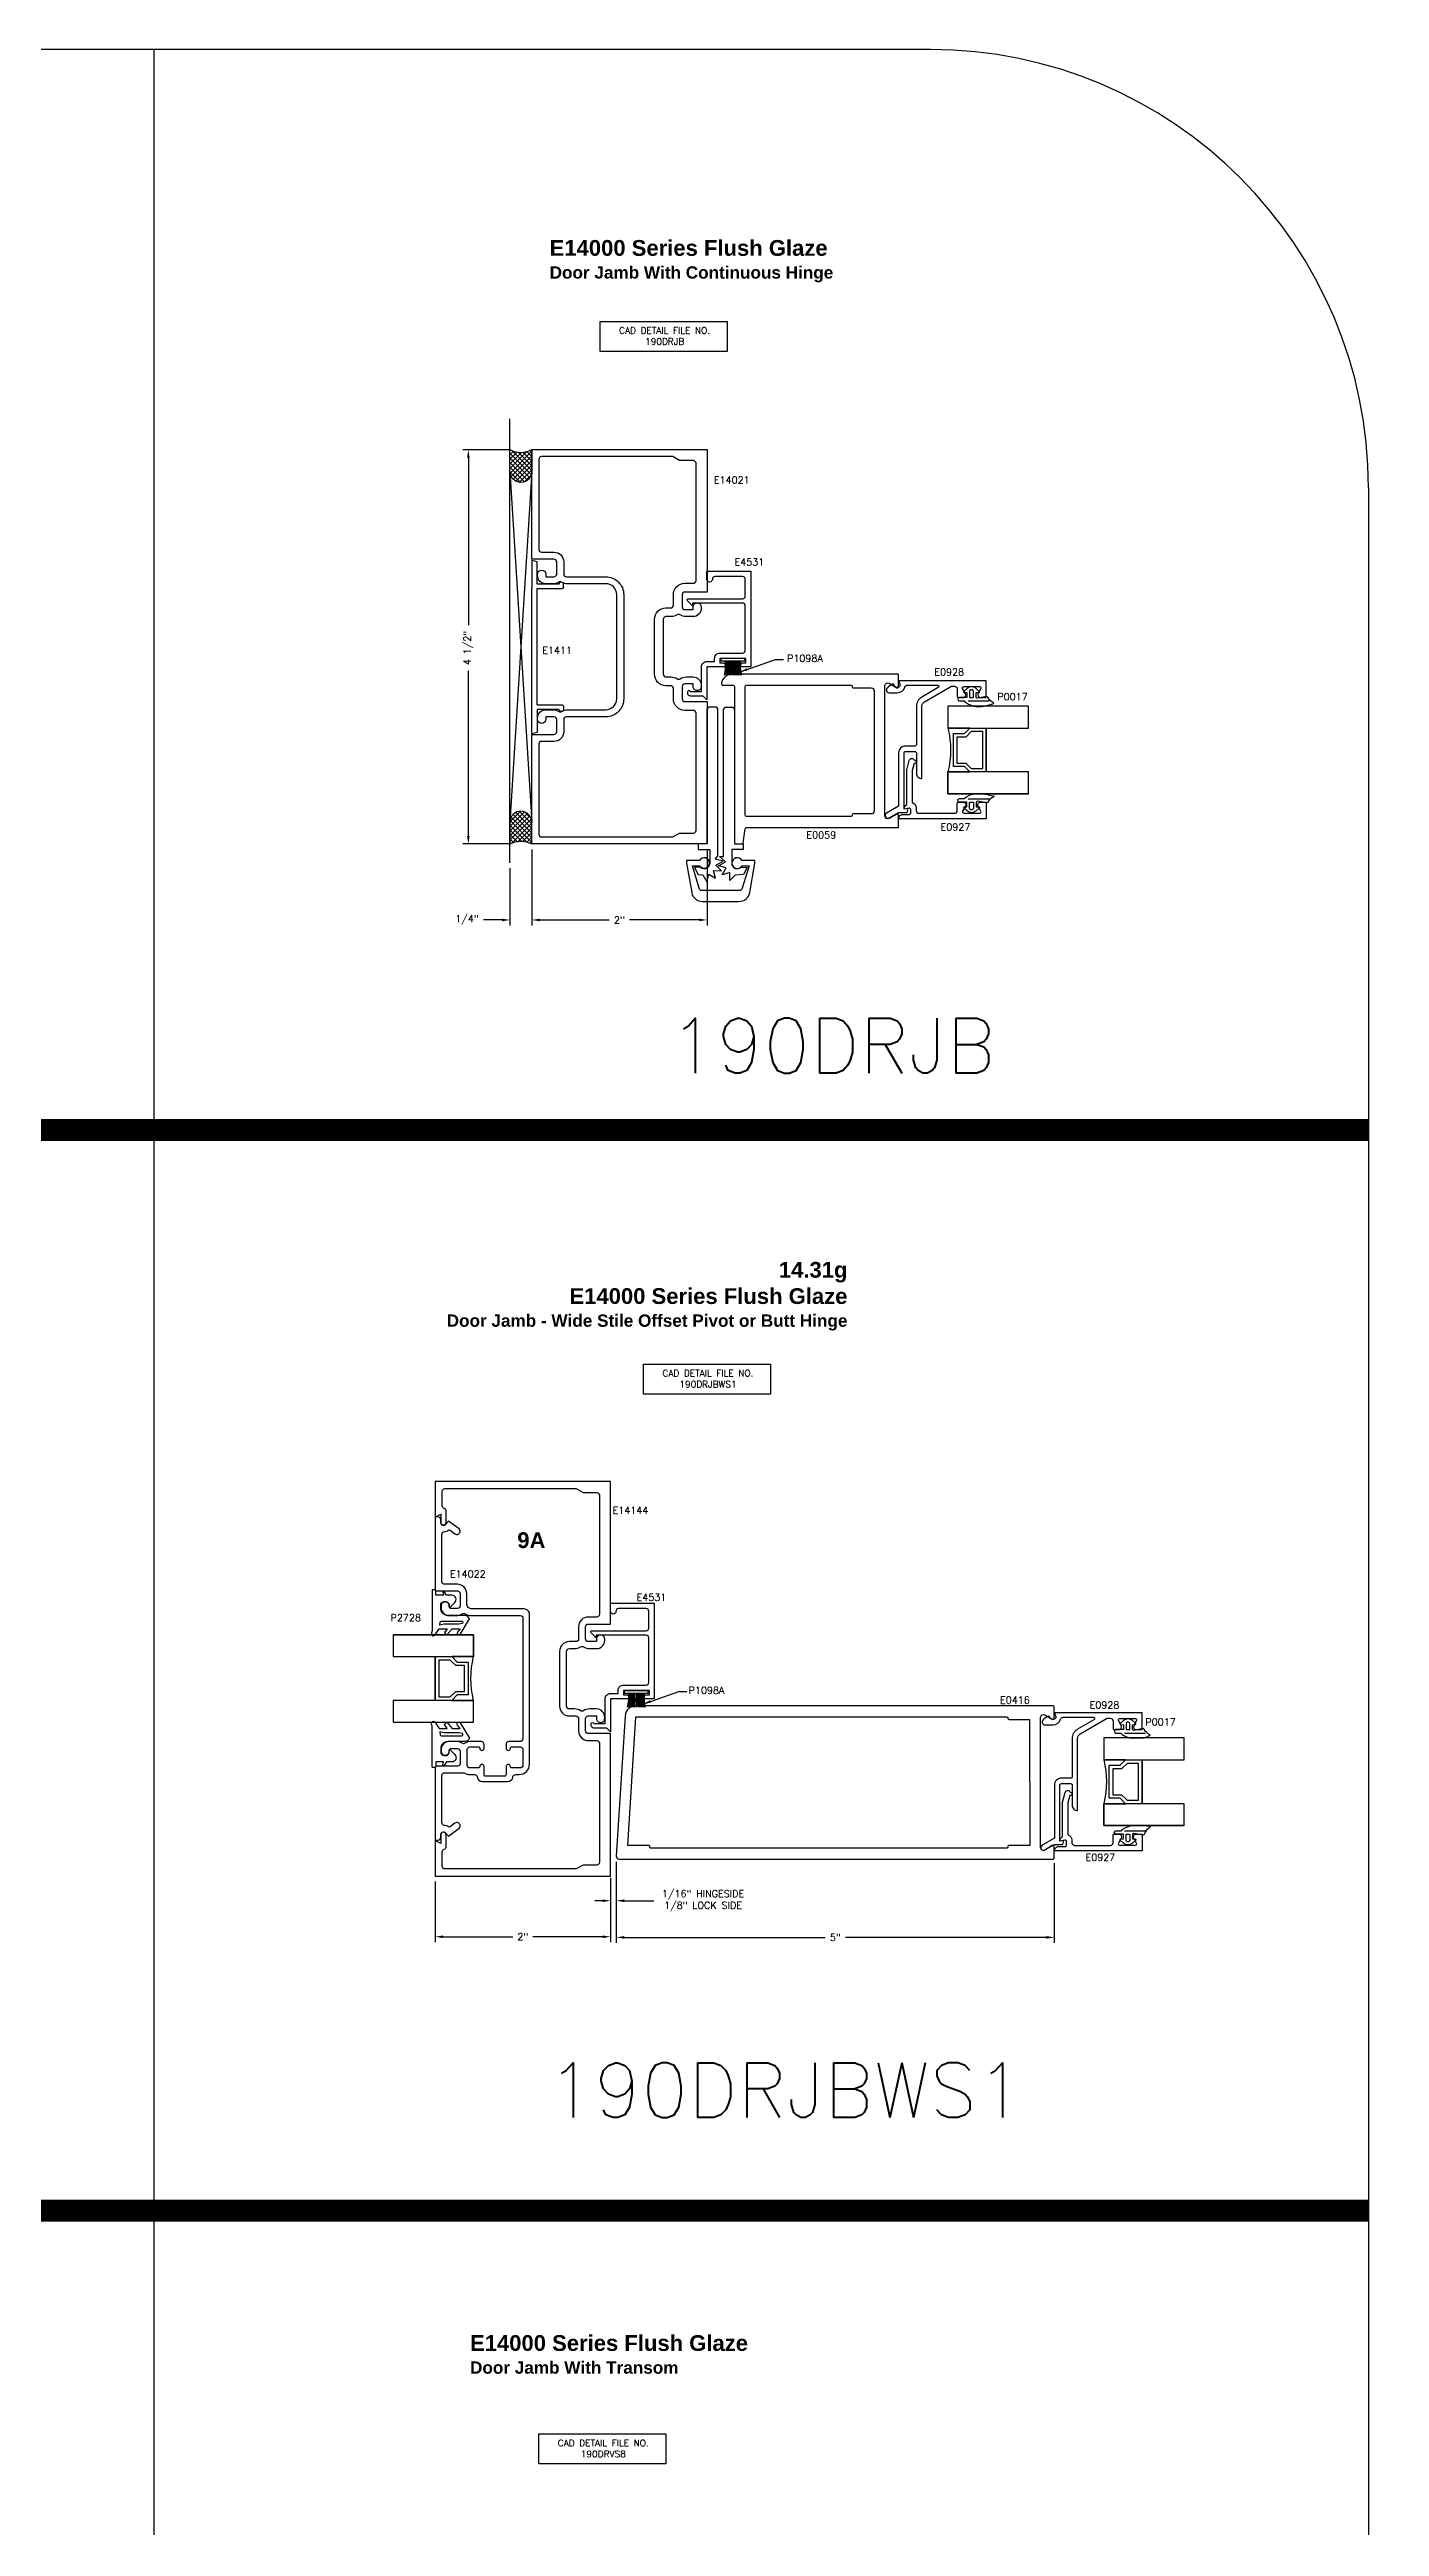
# Model space of a CAD drawing. Extents: x 0 to 139, y -24 to 89.
# Drawn here: x 123.85 to 139.03, y 60.59 to 88.85 of the extents above; entities that cross this region are included whole.
import ezdxf

# ---------------------------------------------------------------- set-up
doc = ezdxf.new("R2010")
doc.units = 0
doc.header["$MEASUREMENT"] = 0
doc.layers.get('0').update_dxf_attribs({"linetype": 'CONTINUOUS'})
doc.layers.get('DEFPOINTS').update_dxf_attribs({"linetype": 'CONTINUOUS'})
for name, color, linetype in [('R-ANNO-DIMS', 3, 'CONTINUOUS'), ('R-ANNO-TEXT', 6, 'CONTINUOUS'), ('R-DET1', 4, 'CONTINUOUS'), ('R-DET2', 2, 'CONTINUOUS'), ('R-DET3', 5, 'CONTINUOUS'), ('R-OTLN', 1, 'CONTINUOUS'), ('R-PAT1', 5, 'CONTINUOUS'), ('TITLE', 7, 'CONTINUOUS')]:
    doc.layers.add(name, color=color, linetype=linetype)
doc.styles.get("Standard").update_dxf_attribs({"font": 'simplex'})
doc.dimstyles.new('1X', dxfattribs={"dimtxt": 0.08, "dimasz": 0.09, "dimexe": 0.0625, "dimexo": 0.0625, "dimgap": 0.062, "dimtad": 0, "dimdec": 5, "dimzin": 4, "dimtxsty": 'STANDARD', "dimcen": 0, "dimclrd": 256, "dimclre": 256, "dimclrt": 256, "dimazin": 3, "dimtfac": 1, "dimtdec": 5, "dimtofl": 0, "dimtmove": 0, "dimatfit": 3, "dimtolj": 1, "dimtzin": 4})
pattern_1 = [(45, (132.588526, 77.15962), (-0.0265165, 0.0265165), []), (135, (132.588526, 77.15962), (-0.0265165, -0.0265165), [])]

# ---------------------------------------------------------------- blocks, each defined once
blk = doc.blocks.new('*D12')
at = {"layer": 'DEFPOINTS', "color": 0}
for p in [(129.358, 79.789), (131.358, 79.789), (129.358, 78.922)]:
    blk.add_point(p, dxfattribs=at)
at = {"layer": 'R-ANNO-DIMS'}
for p, q in [((129.358, 79.726), (129.358, 78.859)), ((131.358, 79.726), (131.358, 78.859)), ((129.448, 78.922), (130.242, 78.922)), ((131.268, 78.922), (130.473, 78.922))]:
    blk.add_line(p, q, dxfattribs=at)
for points in [[(129.448, 78.937), (129.448, 78.907), (129.358, 78.922)], [(131.268, 78.937), (131.268, 78.907), (131.358, 78.922)]]:
    blk.add_solid(points, dxfattribs=at)
at = {"layer": 'R-ANNO-DIMS', "insert": (130.358, 78.922), "char_height": 0.08, "attachment_point": 5}
blk.add_mtext('\\A1;2"', dxfattribs=at)
blk = doc.blocks.new('*D11')
at = {"layer": 'DEFPOINTS', "color": 0}
for p in [(128.633, 84.288), (129.174, 84.288), (129.174, 79.789)]:
    blk.add_point(p, dxfattribs=at)
at = {"layer": 'R-ANNO-DIMS'}
for p, q in [((129.112, 84.288), (128.571, 84.288)), ((128.633, 84.198), (128.633, 82.287)), ((128.633, 79.879), (128.633, 81.763)), ((129.112, 79.789), (128.571, 79.789))]:
    blk.add_line(p, q, dxfattribs=at)
for points in [[(128.618, 84.198), (128.648, 84.198), (128.633, 84.288)], [(128.618, 79.879), (128.648, 79.879), (128.633, 79.789)]]:
    blk.add_solid(points, dxfattribs=at)
at = {"layer": 'R-ANNO-DIMS', "insert": (128.633, 82.025), "char_height": 0.08, "attachment_point": 5, "rotation": 90}
blk.add_mtext('\\A1;4 1/2"', dxfattribs=at)
blk = doc.blocks.new('E1411')
at = {"linetype": 'CONTINUOUS'}
for p, q in [((-0.017, 0.062), (0, 0)), ((-0.017, 0.062), (0.309, 0.062)), ((0.259, 0), (0, 0)), ((0.259, -0.249), (0.259, 0)), ((1.637, 0.062), (0.309, 0.062)), ((1.637, 0), (0.309, 0)), ((0.309, 0), (0.309, -0.284)), ((1.963, 0.062), (1.637, 0.062)), ((1.637, 0), (1.637, -0.284)), ((1.687, 0), (1.947, 0)), ((1.687, -0.249), (1.687, 0)), ((1.963, 0.062), (1.947, 0)), ((0.259, -0.249), (0.259, -0.249)), ((1.687, -0.249), (1.687, -0.249)), ((0.294, -0.299), (0.259, -0.299)), ((1.652, -0.299), (1.687, -0.299))]:
    blk.add_line(p, q, dxfattribs=at)
for centre, radius, start, end in [((0.259, -0.274), 0.025, 90.0005, 269.9995), ((1.687, -0.274), 0.025, 270, 90), ((0.294, -0.284), 0.015, 270, 0), ((1.652, -0.284), 0.015, 180, 270)]:
    blk.add_arc(centre, radius, start, end, dxfattribs=at)
blk = doc.blocks.new('*D13')
at = {"layer": 'DEFPOINTS', "color": 0}
for p in [(129.358, 79.789), (129.108, 79.573), (129.358, 78.922)]:
    blk.add_point(p, dxfattribs=at)
at = {"layer": 'R-ANNO-DIMS'}
for p, q in [((129.358, 79.726), (129.358, 78.859)), ((129.108, 79.511), (129.108, 78.859)), ((129.018, 78.922), (128.805, 78.922)), ((129.448, 78.922), (129.538, 78.922))]:
    blk.add_line(p, q, dxfattribs=at)
for points in [[(129.018, 78.937), (129.018, 78.907), (129.108, 78.922)], [(129.448, 78.937), (129.448, 78.907), (129.358, 78.922)]]:
    blk.add_solid(points, dxfattribs=at)
at = {"layer": 'R-ANNO-DIMS', "insert": (128.618, 78.922), "char_height": 0.08, "attachment_point": 5}
blk.add_mtext('\\A1;1/4"', dxfattribs=at)
blk = doc.blocks.new('*D146')
at = {"layer": 'DEFPOINTS', "color": 0}
for p in [(128.255, 68.013), (130.255, 68.013), (128.255, 67.32)]:
    blk.add_point(p, dxfattribs=at)
at = {"layer": 'R-ANNO-DIMS'}
for p, q in [((128.255, 67.951), (128.255, 67.257)), ((130.255, 67.951), (130.255, 67.257)), ((128.345, 67.32), (129.14, 67.32)), ((130.165, 67.32), (129.371, 67.32))]:
    blk.add_line(p, q, dxfattribs=at)
for points in [[(128.345, 67.335), (128.345, 67.305), (128.255, 67.32)], [(130.165, 67.335), (130.165, 67.305), (130.255, 67.32)]]:
    blk.add_solid(points, dxfattribs=at)
at = {"layer": 'R-ANNO-DIMS', "insert": (129.255, 67.32), "char_height": 0.08, "attachment_point": 5}
blk.add_mtext('\\A1;2"', dxfattribs=at)
blk = doc.blocks.new('*D147')
at = {"layer": 'DEFPOINTS', "color": 0}
for p in [(130.322, 68.239), (130.255, 68.053), (130.322, 67.731)]:
    blk.add_point(p, dxfattribs=at)
at = {"layer": 'R-ANNO-DIMS'}
for p, q in [((130.322, 68.176), (130.322, 67.669)), ((130.255, 67.991), (130.255, 67.669)), ((130.165, 67.731), (130.075, 67.731)), ((130.412, 67.731), (130.75, 67.731))]:
    blk.add_line(p, q, dxfattribs=at)
for points in [[(130.165, 67.746), (130.165, 67.716), (130.255, 67.731)], [(130.412, 67.746), (130.412, 67.716), (130.322, 67.731)]]:
    blk.add_solid(points, dxfattribs=at)
at = {"layer": 'R-ANNO-DIMS', "insert": (131.312, 67.731), "char_height": 0.08, "attachment_point": 5}
blk.add_mtext('\\A1;1/16" HINGESIDE\\P1/8" LOCK SIDE', dxfattribs=at)
blk = doc.blocks.new('*D148')
at = {"layer": 'DEFPOINTS', "color": 0}
for p in [(130.322, 68.239), (135.321, 68.221), (135.321, 67.313)]:
    blk.add_point(p, dxfattribs=at)
at = {"layer": 'R-ANNO-DIMS'}
for p, q in [((130.322, 68.176), (130.322, 67.251)), ((135.321, 68.158), (135.321, 67.251)), ((130.412, 67.313), (132.706, 67.313)), ((135.231, 67.313), (132.937, 67.313))]:
    blk.add_line(p, q, dxfattribs=at)
for points in [[(130.412, 67.328), (130.412, 67.298), (130.322, 67.313)], [(135.231, 67.328), (135.231, 67.298), (135.321, 67.313)]]:
    blk.add_solid(points, dxfattribs=at)
at = {"layer": 'R-ANNO-DIMS', "insert": (132.821, 67.313), "char_height": 0.08, "attachment_point": 5}
blk.add_mtext('\\A1;5"', dxfattribs=at)
blk = doc.blocks.new('WEATHERING')
at = {"layer": 'R-DET2'}
for p, q in [((0, 0), (0, -0.27)), ((0, 0), (0.03, 0)), ((0.03, 0), (0.03, -0.27)), ((0, -0.129), (-0.16, -0.129)), ((0, -0.139), (-0.16, -0.139)), ((0, -0.27), (0.03, -0.27))]:
    blk.add_line(p, q, dxfattribs=at)
for centre, radius, start, end in [((-0.056, 0.313), 0.361, 253.2416, 278.8875), ((-0.056, 0.313), 0.371, 253.7056, 278.6489), ((-0.057, 0.486), 0.557, 259.3278, 275.8729), ((-0.057, 0.486), 0.566, 259.5182, 275.7701), ((-0.063, 0.677), 0.77, 262.7557, 274.6832), ((-0.063, 0.677), 0.78, 262.849, 274.6238), ((-0.066, 1.463), 1.578, 266.5833, 272.3941), ((-0.067, -1.773), 1.619, 87.6382, 93.304), ((-0.064, -0.966), 0.8, 85.4377, 96.9231), ((-0.064, -0.966), 0.79, 85.3793, 97.0112), ((-0.058, -0.769), 0.58, 84.3053, 100.1631), ((-0.058, -0.769), 0.57, 84.2043, 100.3432), ((-0.056, -0.591), 0.38, 81.4567, 105.8164), ((-0.056, -0.591), 0.37, 81.2223, 106.2556)]:
    blk.add_arc(centre, radius, start, end, dxfattribs=at)
blk = doc.blocks.new('HINGE')
at = {"layer": 'R-DET3'}
for points in [[(-0.55, -0.229), (-0.527, -0.141), (-0.449, -0.188), (-0.473, -0.1), (-0.382, -0.102), (-0.445, -0.037), (-0.364, 0.006), (-0.452, 0.031), (-0.422, 0.066), (-0.422, 1.734, 0.414214), (-0.453, 1.765), (-0.516, 1.765, 0.414214), (-0.547, 1.734), (-0.547, 0.203), (-0.647, 0.203), (-0.647, 0.141), (-0.516, 0.141), (-0.516, -0.016, -0.642637), (-0.619, -0.063), (-0.691, -0.067), (-0.649, -0.146), (-0.595, -0.15)], [(-0.327, -0.069), (-0.415, -0.047), (-0.337, -0.001), (-0.404, 0.061), (-0.359, 0.062), (-0.359, 1.734, -0.414214), (-0.328, 1.765), (-0.265, 1.765, -0.414214), (-0.234, 1.734), (-0.234, 0.203), (-0.134, 0.203), (-0.134, 0.141), (-0.265, 0.141), (-0.265, -0.016, 0.642637), (-0.162, -0.063), (-0.09, -0.067), (-0.132, -0.146), (-0.225, -0.153), (-0.286, -0.214), (-0.285, -0.123), (-0.372, -0.148)], [(-0.182, -0.453, 0.36397), (-0.059, -0.35), (0, -0.016), (0, 0.015), (-0.148, 0.015, 3.766779), (-0.148, -0.046), (-0.067, -0.046), (-0.145, -0.302, -0.36397), (-0.176, -0.328), (-0.605, -0.328, -0.36397), (-0.636, -0.302), (-0.714, -0.046), (-0.633, -0.046, 3.766779), (-0.633, 0.015), (-0.781, 0.015), (-0.781, -0.016), (-0.722, -0.35, 0.36397), (-0.599, -0.453)]]:
    blk.add_lwpolyline(points, format="xyb", close=True, dxfattribs=at)
blk = doc.blocks.new('P2728_GASKET')
at = {"layer": 'R-DET2'}
blk.add_lwpolyline([(86.461, 33.362), (86.567, 33.537, 0.301952), (86.52, 33.577), (86.32, 33.577, -0.414214), (86.24, 33.657), (86.24, 33.695, -0.388879), (86.276, 33.735), (86.292, 33.736, -0.440011), (86.336, 33.696), (86.336, 33.682, 0.668179), (86.353, 33.675), (86.401, 33.724, 0.668179), (86.366, 33.809), (86.307, 33.809), (86.279, 33.849, 0.836323), (86.264, 33.842), (86.273, 33.809), (86.189, 33.809, -0.414214), (86.183, 33.815), (86.183, 33.865, 0.414214), (86.177, 33.871), (86.149, 33.871, 0.414214), (86.143, 33.865), (86.143, 33.427, -0.083245), (86.135, 33.378), (86.135, 33.378)], format="xyb", dxfattribs=at)
for points in [[(86.174, 33.352), (86.223, 33.426), (86.314, 33.426), (86.283, 33.384)], [(86.313, 33.359), (86.371, 33.426), (86.462, 33.426), (86.431, 33.388)]]:
    blk.add_lwpolyline(points, dxfattribs=at)
blk.add_lwpolyline([(86.235, 33.499, -0.372312), (86.249, 33.512), (86.48, 33.512, -0.668179), (86.49, 33.486), (86.448, 33.478), (86.274, 33.478), (86.23, 33.465)], format="xyb", close=True, dxfattribs=at)
at = {"layer": 'R-DET2', "ltscale": 0.1}
for centre, radius, start, end in [((86.157, 33.369), 0.0237, 157.7655, 314.5007), ((86.313, 33.388), 0.0297, 188.4603, 270), ((86.446, 33.375), 0.0199, 139.7022, 319.7022)]:
    blk.add_arc(centre, radius, start, end, dxfattribs=at)

msp = doc.modelspace()

# ---------------------------------------------------------------- hatches: boundary and pattern name
at = {"layer": 'R-PAT1'}
h = msp.add_hatch(dxfattribs=at)
h.set_pattern_fill('ANSI37', color=256, scale=0.3, style=0)
h.set_pattern_definition(pattern_1)
h.paths.add_polyline_path([(129.3576492, 84.2887278), (129.3576501, 84.2887278), (129.3576501, 84.0389473, -0.9991223791), (129.1076501, 84.0387278), (129.1076501, 84.2880815, 0.2474129921)])
h = msp.add_hatch(dxfattribs=at)
h.set_pattern_fill('ANSI37', color=256, scale=0.3, style=0)
h.set_pattern_definition(pattern_1)
h.paths.add_polyline_path([(129.3576492, 79.7888258), (129.3576501, 79.7888258), (129.3576501, 80.0386063, 0.9991223791), (129.1076501, 80.0388258), (129.1076501, 79.789472, -0.2474129921)])

# ---------------------------------------------------------------- linework, layer by layer
at = {"layer": 'R-ANNO-TEXT'}
for points in [[(130.1367701, 85.7513378), (131.5882501, 85.7513378), (131.5882501, 85.409275), (130.1367701, 85.409275)], [(130.6313941, 73.8526074), (132.0828741, 73.8526074), (132.0828741, 73.5105446), (130.6313941, 73.5105446)], [(129.4366688, 61.64646), (130.8881488, 61.64646), (130.8881488, 61.3043972), (129.4366688, 61.3043972)]]:
    msp.add_lwpolyline(points, close=True, dxfattribs=at)
at = {"layer": 'R-DET1'}
for points in [[(131.2945049, 81.8086116, -0.4142135624), (131.3565049, 81.8706116), (131.4435049, 81.8706116), (131.4435059, 81.9056116, -0.4142135624), (131.5055059, 81.9676116), (131.7635049, 81.9676106, 0.4142135624), (131.7945049, 81.9986106), (131.7945049, 82.5061096, 0.4142135624), (131.7635049, 82.5371096), (131.1915049, 82.5371096), (131.1915049, 82.5061096), (131.1358543, 82.5617601, -0.6681786379), (131.1463549, 82.5871106), (131.7635049, 82.5871096, 0.4142135624), (131.7945049, 82.6181096), (131.7945049, 82.8093606, 0.4142135624), (131.7635049, 82.8403606), (131.4495049, 82.8403606, 0.4233808722), (131.4185069, 82.8083606, -0.9999838711), (131.3565049, 82.8083616), (131.3565049, 82.9023616), (131.8565049, 82.9023616), (131.8565049, 81.8086116), (131.7435049, 81.8086116), (131.7435049, 81.8326116, -0.4142135624), (131.7665049, 81.8556116), (131.8005059, 81.8556106), (131.8005059, 81.9056116), (131.5055059, 81.9056116), (131.5055059, 81.8556106), (131.5405049, 81.8556116, -0.4142135624), (131.5635049, 81.8326116), (131.5635049, 81.8086116), (131.3565049, 81.8086116), (131.3565049, 81.4341106), (131.3135049, 81.4771106), (131.1675049, 81.4771116, -0.4142135624), (131.1365049, 81.5081116), (131.1365049, 81.5271116, -1), (131.1665049, 81.5271116), (131.2945049, 81.5271116)], [(133.80865, 80.8751478), (133.80865, 81.3571617, -0.2679441748), (133.83965, 81.4108557), (134.1478658, 81.5888037), (134.1826501, 81.5888037, -0.4142135624), (134.2136501, 81.5578037), (134.2136501, 81.4758037, 0.4142135624), (134.2286501, 81.4608037), (134.2806501, 81.4608037, 0.5773502019), (134.3074969, 81.5073037), (134.2751653, 81.5633037, -0.5773502019), (134.2881557, 81.5858037), (134.4701446, 81.5858037, -0.5773519876), (134.483135, 81.5633036), (134.4508031, 81.5073038, 0.5773519876), (134.4776498, 81.4608037), (134.54465, 81.4608037), (134.54465, 81.6508037), (133.5446501, 81.6508037), (133.5584364, 81.6163084, -0.8690756106), (133.5051592, 81.5857983), (133.4826504, 81.6148038, 0.1233324455), (133.4123263, 81.5661307, 0.6447667401), (133.435582, 81.5148037), (133.52965, 81.5148037, 0.3306536284), (133.6158027, 81.5787706, -0.3306533202), (133.6454775, 81.6008037), (133.9886685, 81.6008037, -0.7673263224), (133.9961685, 81.5728133), (133.80915, 81.4648377, 0.2679502201), (133.74665, 81.3565847), (133.74665, 80.9218038, -0.4142135624), (133.73065, 80.9058038), (133.62265, 80.9058038, 0.4142135624), (133.54465, 80.8278038), (133.54465, 80.2206909), (133.40515, 80.1401505, 1), (133.43615, 80.0864569), (133.5446501, 80.1490994), (133.6403243, 80.1490994), (133.65265, 80.1950995), (133.60665, 80.1869884), (133.60665, 80.8278038, -0.4142135624), (133.62265, 80.8438038), (133.73065, 80.8438038, -0.4142135624), (133.74665, 80.8278038), (133.74665, 80.5978038, 0.4142135624), (133.80865, 80.5358038)], [(134.4776499, 80.2669883), (134.5446499, 80.2669883), (134.5446499, 80.0769883), (133.54465, 80.0769883, -0.4142136795), (133.59465, 80.1269883), (133.66765, 80.1269884, 0.4142135624), (133.68265, 80.1419884), (133.68265, 80.182513, 0.4663063931), (133.6650453, 80.1972851), (133.60665, 80.1869884, -0.2521277737), (133.6366503, 80.238988), (133.6366499, 80.6339885), (133.6655945, 80.7420112, -0.7157527911), (133.7241443, 80.7459204, -1.1795036867), (133.7203056, 80.706646), (133.6986499, 80.625825), (133.6986499, 80.2602856, -0.3397134022), (133.74465, 80.2003892), (133.74465, 80.1699884, 0.4142135232), (133.77565, 80.1389883), (134.1826499, 80.1389883, 0.4142136569), (134.2136499, 80.1699883), (134.2136499, 80.2519883, -0.4142135624), (134.2286499, 80.2669883), (134.2806499, 80.2669883, -0.5773651401), (134.307496, 80.2204871), (134.275165, 80.1644884, 0.5773517472), (134.2881554, 80.1419883), (134.4701445, 80.1419884, 0.5773513623), (134.4831348, 80.1644883), (134.450901, 80.22032, -0.5794456886), (134.4776499, 80.2669883, 1)], [(128.614577, 71.1223754), (128.614577, 71.2243754), (128.614577, 71.2353754, 0.414151258), (128.508577, 71.3413754), (128.360577, 71.3413754, -0.4133333333), (128.330577, 71.3713754), (128.330577, 71.9110754, -0.3842927381), (128.358577, 71.9418754, 0.1250270914), (128.406777, 71.9588754, -0.3082190999), (128.423977, 71.9583754), (128.479677, 71.9168754, 0.6157428407), (128.539577, 71.9469754), (128.539577, 71.9501754, 0.2391768851), (128.527077, 71.9750754), (128.408377, 72.0633754), (128.370477, 72.0254754, -0.667873573), (128.317577, 72.0473754), (128.317577, 72.0793754, 0.4161327233), (128.286577, 72.1103754), (128.255577, 72.1103754), (128.255577, 71.2863754, 0.4142135624), (128.275577, 71.2663754), (128.508577, 71.2663754, -0.4161327233), (128.539577, 71.2353754), (128.539577, 71.0963754, -0.4129032258), (128.508577, 71.0653754), (128.434577, 71.0653754, -0.4142135624), (128.414577, 71.0853754), (128.414577, 71.0937754, 1.0118394562), (128.321577, 71.0948754), (128.321577, 71.0783754, 0.4139789032), (128.414577, 70.9853754), (128.494877, 70.9853754, 0.1438656715), (128.562377, 71.0052754, -0.2925397147), (128.595877, 71.0052754, 0.1430626198), (128.663377, 70.9853754), (129.224577, 70.9853754, -0.4161327233), (129.255577, 70.9543754), (129.255577, 69.5783754, -0.4129032258), (129.224577, 69.5473754), (129.0941847, 69.5463758, 0.4142135624), (129.0631847, 69.5153758), (129.0631847, 69.4713758, 0.4142135624), (129.0881847, 69.4463758, 0.4142135624), (129.1131847, 69.4713758, -0.4142135624), (129.1281847, 69.4863758), (129.2251847, 69.4863758, -0.4142135624), (129.2561847, 69.4553758), (129.2561847, 69.2773758, -0.4142135624), (129.2251847, 69.2463758), (129.1281847, 69.2463758, -0.4142135624), (129.1131847, 69.2613758, 0.4142135624), (129.0881847, 69.2863758, 0.4142135624), (129.0631847, 69.2613758), (129.0631847, 69.1663755, -0.4142135624), (129.0481847, 69.1513755), (128.8281847, 69.1513755, -0.4142135624), (128.8131847, 69.1663755), (128.8131847, 69.2613758, 0.4142135624), (128.7881847, 69.2863758, 0.4142135624), (128.7631847, 69.2613758, -0.4142135624), (128.7481847, 69.2463758), (128.6511847, 69.2463758, -0.4142135624), (128.6201847, 69.2773758), (128.6201847, 69.4553758, -0.4142135624), (128.6511847, 69.4863758), (128.7481847, 69.4863758, -0.4142135624), (128.7631847, 69.4713758, 0.4142135624), (128.7881847, 69.4463758, 0.4142135624), (128.8131847, 69.4713758), (128.8131847, 69.5153758, 0.4142135794), (128.7821847, 69.5463758), (128.663377, 69.5473754), (128.663377, 69.5473754, 0.1444870806), (128.595877, 69.5275754, -0.2925397147), (128.562377, 69.5275754, 0.1452865705), (128.494877, 69.5473754), (128.414577, 69.5473754, 0.4150537634), (128.321577, 69.4543754), (128.321577, 69.4378754, 1.0129010917), (128.414577, 69.4390754), (128.414577, 69.4473754, -0.4142135624), (128.434577, 69.4673754), (128.508577, 69.4673754, -0.4161327233), (128.539577, 69.4363754), (128.539577, 69.2973754, -0.4129032258), (128.508577, 69.2663754), (128.275577, 69.2663754, 0.4142135624), (128.255577, 69.2463754), (128.255577, 68.4223754), (128.286577, 68.4223754, 0.4129032258), (128.317577, 68.4533754), (128.317577, 68.4853754, -0.6690389661), (128.370477, 68.5073754), (128.408377, 68.4693754), (128.527077, 68.5577754, 0.2383281561), (128.539577, 68.5825754), (128.539577, 68.5858754, 0.6157428407), (128.479677, 68.6159754), (128.423977, 68.5744754, -0.3082190999), (128.406777, 68.5739754, 0.1213374475), (128.358577, 68.5909754, -0.3842927381), (128.330577, 68.6217754), (128.330577, 69.1613754, -0.4164105801), (128.3605505, 69.1913755), (128.5771582, 69.1913755, -0.1327057146), (128.5927693, 69.1871578, 0.1327057146), (128.6511847, 69.1713758), (128.7030978, 69.1713758, -0.3737096001), (128.7337934, 69.144709, 0.3737096001), (128.7951847, 69.0913755), (129.0811847, 69.0913755, 0.3737096001), (129.142576, 69.144709, -0.3737096001), (129.1732717, 69.1713758), (129.214577, 69.1713758, 0.4142135624), (129.330577, 69.2873758), (129.330577, 71.0003754, 0.4150009834), (129.270577, 71.0603754), (128.676577, 71.0603754, -0.4145170493)], [(130.1932157, 70.0331318, -0.4142135624), (130.2552157, 70.0951318), (130.3422157, 70.0951318), (130.3422167, 70.1301318, -0.4142135624), (130.4042167, 70.1921318), (130.6622157, 70.1921308, 0.4142135624), (130.6932157, 70.2231308), (130.6932157, 70.7306298, 0.4142135624), (130.6622157, 70.7616298), (130.0902157, 70.7616298), (130.0902157, 70.7306298), (130.0345652, 70.7862802, -0.6681786379), (130.0450657, 70.8116308), (130.6622157, 70.8116298, 0.4142135624), (130.6932157, 70.8426298), (130.6932157, 71.0338808, 0.4142135624), (130.6622157, 71.0648808), (130.3482157, 71.0648808, 0.4233808722), (130.3172177, 71.0328808, -0.9999838711), (130.2552157, 71.0328818), (130.2552157, 71.1268818), (130.7552157, 71.1268818), (130.7552157, 70.0331318), (130.6422157, 70.0331318), (130.6422157, 70.0571318, -0.4142135624), (130.6652157, 70.0801318), (130.6992167, 70.0801308), (130.6992167, 70.1301318), (130.4042167, 70.1301318), (130.4042167, 70.0801308), (130.4392157, 70.0801318, -0.4142135624), (130.4622157, 70.0571318), (130.4622157, 70.0331318), (130.2552157, 70.0331318), (130.2552157, 69.6586308), (130.2122157, 69.7016308), (130.0662157, 69.7016318, -0.4142135624), (130.0352157, 69.7326318), (130.0352157, 69.7516318, -1), (130.0652157, 69.7516318), (130.1932157, 69.7516318)], [(135.5867062, 69.0986742), (135.5867062, 69.5806881, -0.2679441748), (135.6177062, 69.6343821), (135.925922, 69.8123301), (135.9607063, 69.8123301, -0.4142135624), (135.9917063, 69.7813301), (135.9917063, 69.6993301, 0.4142135624), (136.0067063, 69.6843301), (136.0587063, 69.6843301, 0.5773502019), (136.0855531, 69.7308301), (136.0532215, 69.7868301, -0.5773502019), (136.0662119, 69.8093301), (136.2482008, 69.8093301, -0.5773519876), (136.2611912, 69.7868301), (136.2288593, 69.7308303, 0.5773519876), (136.255706, 69.6843301), (136.3227062, 69.6843301), (136.3227062, 69.8743301), (135.3227063, 69.8743301), (135.3364926, 69.8398348, -0.8690756106), (135.2832154, 69.8093247), (135.2607066, 69.8383303, 0.1233324455), (135.1903825, 69.7896571, 0.6447667401), (135.2136382, 69.7383301), (135.3077062, 69.7383302, 0.3306536284), (135.3938589, 69.8022971, -0.3306533202), (135.4235337, 69.8243301), (135.7667248, 69.8243301, -0.7673263224), (135.7742248, 69.7963398), (135.5872062, 69.6883641, 0.2679502201), (135.5247062, 69.5801111), (135.5247062, 69.1453302, -0.4142135624), (135.5087062, 69.1293302), (135.4007062, 69.1293302, 0.4142135624), (135.3227062, 69.0513302), (135.3227062, 68.4442173), (135.1832062, 68.3636769, 1), (135.2142062, 68.3099834), (135.3227063, 68.3726259), (135.4183805, 68.3726259), (135.4307062, 68.4186259), (135.3847062, 68.4105148), (135.3847062, 69.0513302, -0.4142135624), (135.4007062, 69.0673302), (135.5087062, 69.0673302, -0.4142135624), (135.5247062, 69.0513302), (135.5247062, 68.8213302, 0.4142135624), (135.5867062, 68.7593302)], [(136.2557061, 68.4905147), (136.3227061, 68.4905147), (136.3227061, 68.3005147), (135.3227062, 68.3005147, -0.4142136795), (135.3727063, 68.3505147), (135.4457062, 68.3505148, 0.4142135624), (135.4607062, 68.3655148), (135.4607062, 68.4060394, 0.4663063931), (135.4431015, 68.4208115), (135.3847062, 68.4105148, -0.2521277737), (135.4147065, 68.4625145), (135.4147061, 68.8575149), (135.4436507, 68.9655376, -0.7157527911), (135.5022005, 68.9694468, -1.1795036867), (135.4983618, 68.9301724), (135.4767061, 68.8493514), (135.4767061, 68.483812, -0.3397134022), (135.5227062, 68.4239156), (135.5227062, 68.3935148, 0.4142135232), (135.5537062, 68.3625148), (135.9607061, 68.3625148, 0.4142136569), (135.9917061, 68.3935148), (135.9917061, 68.4755147, -0.4142135624), (136.0067061, 68.4905147), (136.0587061, 68.4905147, -0.5773651401), (136.0855522, 68.4440135), (136.0532213, 68.3880148, 0.5773517472), (136.0662116, 68.3655148), (136.2482007, 68.3655148, 0.5773513623), (136.261191, 68.3880148), (136.2289572, 68.4438464, -0.5794456886), (136.2557061, 68.4905147, 1)]]:
    msp.add_lwpolyline(points, format="xyb", close=True, dxfattribs=at)
at = {"layer": 'R-DET2'}
for points in [[(134.5218919, 81.3615303), (134.6200005, 81.3890513, 0.4770370124), (134.6297815, 81.4011324, -0.1690634905), (134.5608754, 81.463088, 0.3788088369), (134.5502227, 81.4709688), (134.4449061, 81.4517548, -0.3462419148), (134.4290345, 81.4617168), (134.4290345, 81.5158037), (134.4592318, 81.5169145, 0.6086559015), (134.4646352, 81.5300593), (134.4280825, 81.5623699, 0.3786170875), (134.3249866, 81.5623699), (134.2884339, 81.5300593, 0.6086559015), (134.2938373, 81.5169145), (134.3240345, 81.5158037), (134.3240345, 81.4608037), (134.2390345, 81.4608037, 1), (134.2390345, 81.4208037), (134.2940741, 81.4208037, 0.2595555813)], [(134.3690345, 81.5467162, 0.3419987131), (134.3540345, 81.5273513), (134.3540345, 81.4686688, 0.4142135624), (134.3620345, 81.4606688), (134.3910345, 81.4606688, 0.4142135624), (134.3990345, 81.4686688), (134.3990345, 81.5273513, 0.3419987131), (134.3840345, 81.5467162, 0.1270166538)], [(134.5218918, 80.361135), (134.6200004, 80.3387404, -0.4770370124), (134.6297814, 80.3266593, 0.1690634905), (134.5608752, 80.2647038, -0.3788088369), (134.5502226, 80.2568229), (134.4449059, 80.276037, 0.3462419148), (134.4290344, 80.2660751), (134.4290343, 80.2119881), (134.4592316, 80.2108773, -0.6086559015), (134.4646349, 80.1977325), (134.4280823, 80.1654219, -0.3786170875), (134.3249863, 80.165422), (134.2884337, 80.1977327, -0.6086559015), (134.2938371, 80.2108774), (134.3240343, 80.2119882), (134.3240344, 80.2669882), (134.2390344, 80.2669883, -1), (134.2390344, 80.3069883), (134.2940739, 80.3069883, -0.2326675908)], [(134.3690343, 80.1793233, -0.3419987131), (134.3540343, 80.1986882), (134.3540344, 80.2573707, -0.4142135624), (134.3620344, 80.2653706), (134.3910344, 80.2653706, -0.4142135624), (134.3990344, 80.2573706), (134.3990343, 80.1986882, -0.3419987131), (134.3840343, 80.1793232, -0.1270166538)], [(136.2483058, 69.5888355), (136.3464144, 69.5888355, 0.0952568894), (136.4155254, 69.6246588, -0.1690634905), (136.3466192, 69.6866144, 0.3788088369), (136.3359666, 69.6944953), (136.23065, 69.6752813, -0.3462419148), (136.2147784, 69.6852432), (136.2147784, 69.7393301), (136.2449757, 69.740441, 0.6086559015), (136.250379, 69.7535857), (136.2138264, 69.7858964, 0.3786170875), (136.1107305, 69.7858964), (136.0741778, 69.7535857, 0.6086559015), (136.0795812, 69.740441), (136.1097784, 69.7393301), (136.1097784, 69.6843301), (136.0247784, 69.6843301, 1), (136.0247784, 69.6443301), (136.0798179, 69.6443301, 0.2273912409)], [(136.1547784, 69.7703775, 0.3419987131), (136.1397784, 69.7510126), (136.1397784, 69.6923301, 0.4142135624), (136.1477784, 69.6843301), (136.1767784, 69.6843301, 0.4142135624), (136.1847784, 69.6923301), (136.1847784, 69.7510126, 0.3419987131), (136.1697784, 69.7703775, 0.1270166538)], [(136.3086444, 68.5920724), (136.406753, 68.5834417, -0.4770370124), (136.416534, 68.5713606, 0.1442251296), (136.3466191, 68.4882302, -0.3788088369), (136.3359664, 68.4803493), (136.2306498, 68.4995634, 0.3462419148), (136.2147783, 68.4896015), (136.2147782, 68.4355146), (136.2449754, 68.4344037, -0.6086559015), (136.2503788, 68.4212589), (136.2138261, 68.3889483, -0.3786170875), (136.1107302, 68.3889484), (136.0741776, 68.4212591, -0.6086559015), (136.079581, 68.4344038), (136.1097782, 68.4355147), (136.1097783, 68.4905147), (136.0247783, 68.4905148, -1), (136.0247783, 68.5305148), (136.0798178, 68.5305147, -0.2029143704)], [(136.1547782, 68.4044673, -0.3419987131), (136.1397782, 68.4238322), (136.1397782, 68.4825147, -0.4142135624), (136.1477783, 68.4905146), (136.1767783, 68.4905146, -0.4142135624), (136.1847782, 68.4825146), (136.1847782, 68.4238322, -0.3419987131), (136.1697782, 68.4044672, -0.1270166538)]]:
    msp.add_lwpolyline(points, format="xyb", close=True, dxfattribs=at)
for points in [[(134.3382243, 81.4206688), (134.5780004, 81.4209164)], [(134.5051499, 80.650453), (134.5051499, 81.070453), (134.3737185, 81.070453), (134.3117185, 81.008453), (134.2101499, 81.008453), (134.2101499, 80.712453), (134.3117185, 80.712453), (134.3737185, 80.650453), (134.5051499, 80.650453)], [(134.3382242, 80.3053707), (134.5780002, 80.3051228)], [(128.2950773, 70.4768496), (128.2950773, 70.0568496), (128.4265088, 70.0568496), (128.4885088, 70.1188496), (128.5900773, 70.1188496), (128.5900773, 70.4148496), (128.4885088, 70.4148496), (128.4265088, 70.4768496), (128.2950773, 70.4768496)], [(136.1239682, 69.6443301), (136.3637443, 69.6445777)], [(136.2832062, 68.8784401), (136.2832062, 69.2984401), (136.1517747, 69.2984401), (136.0897747, 69.2364401), (135.9882062, 69.2364401), (135.9882062, 68.9404401), (136.0897747, 68.9404401), (136.1517747, 68.8784401), (136.2832062, 68.8784401)], [(136.1239681, 68.5305147), (136.3637441, 68.5302668)]]:
    msp.add_lwpolyline(points, dxfattribs=at)
for points in [[(135.0263503, 80.360453), (135.0263505, 80.610453), (134.1071499, 80.610453), (134.1071499, 80.360453), (135.0263505, 80.360453), (134.1071499, 80.360453), (134.1071499, 80.610453), (134.3571499, 80.610453), (134.2951499, 80.672453), (134.1701499, 80.672453), (134.1701499, 81.048453), (134.2951499, 81.048453), (134.3571499, 81.110453), (134.5451499, 81.110453), (134.5451499, 80.610453), (134.5451499, 81.110453), (135.0263505, 81.110453), (135.0263505, 81.360453), (134.1071499, 81.360453), (134.1071499, 81.110453), (134.3571499, 81.110453), (134.1071499, 81.110453, -0.1233101835), (134.1071499, 80.610453, 1.5690044203)], [(127.7738769, 70.7668496), (127.7738768, 70.5168496), (128.6930773, 70.5168496), (128.6930773, 70.7668496), (127.7738768, 70.7668496), (128.6930773, 70.7668496), (128.6930773, 70.5168496), (128.4430773, 70.5168496), (128.5050773, 70.4548496), (128.6300773, 70.4548496), (128.6300773, 70.0788496), (128.5050773, 70.0788496), (128.4430773, 70.0168496), (128.2550773, 70.0168496), (128.2550773, 70.5168496), (128.2550773, 70.0168496), (127.7738768, 70.0168496), (127.7738768, 69.7668496), (128.6930773, 69.7668496), (128.6930773, 70.0168496), (128.4430773, 70.0168496), (128.6930773, 70.0168496, -0.1233101835), (128.6930773, 70.5168496, 1.5690044203)], [(136.8044065, 68.5884401), (136.8044067, 68.8384401), (135.8852062, 68.8384401), (135.8852062, 68.5884401), (136.8044067, 68.5884401), (135.8852062, 68.5884401), (135.8852062, 68.8384401), (136.1352062, 68.8384401), (136.0732062, 68.9004401), (135.9482062, 68.9004401), (135.9482062, 69.2764401), (136.0732062, 69.2764401), (136.1352062, 69.3384401), (136.3232062, 69.3384401), (136.3232062, 68.8384401), (136.3232062, 69.3384401), (136.8044067, 69.3384401), (136.8044067, 69.5884401), (135.8852062, 69.5884401), (135.8852062, 69.3384401), (136.1352062, 69.3384401), (135.8852062, 69.3384401, -0.1233101835), (135.8852062, 68.8384401, 1.5690044203)]]:
    msp.add_lwpolyline(points, format="xyb", dxfattribs=at)
at = {"layer": 'R-DET3'}
for p, q in [((129.1076501, 79.5730409), (129.1076501, 84.6389837)), ((129.3576501, 84.0387768), (129.1076501, 80.0387768)), ((129.1076501, 84.0387768), (129.3576501, 80.0387768))]:
    msp.add_line(p, q, dxfattribs=at)
at = {"layer": 'R-OTLN'}
for points in [[(131.3576511, 82.6637278), (131.1046511, 82.6637278, 0.4142135624), (131.0736511, 82.6327278), (131.0736511, 82.4937278, 0.4142135624), (131.1046511, 82.4627278), (131.1986511, 82.4627278), (131.1986511, 82.4927278, -0.4142135624), (131.2446511, 82.5387278), (131.2456511, 82.5387278, -0.4142135624), (131.2916511, 82.4927278), (131.2916511, 82.4757278, -0.4142135624), (131.1986511, 82.3827278), (131.1186511, 82.3827278, -0.1450639488), (131.0505421, 82.4029128, 0.2963644577), (131.0167601, 82.4029128, -0.1450639488), (130.9486511, 82.3827278), (130.8886511, 82.3827278, 0.4142135624), (130.8576511, 82.3517278), (130.8576511, 81.7257278, 0.4142135624), (130.8886511, 81.6947278), (130.9486511, 81.6947278, -0.1450639488), (131.0167601, 81.6745427, 0.2963644577), (131.0505421, 81.6745427, -0.1450639488), (131.1186511, 81.6947278), (131.1986511, 81.6947278, -0.4142135624), (131.2916511, 81.6017278), (131.2916511, 81.5847278, -0.4142135624), (131.2456511, 81.5387278), (131.2446511, 81.5387278, -0.4142135624), (131.1986511, 81.5847278), (131.1986511, 81.6147278), (131.1046511, 81.6147278, 0.4142135624), (131.0736511, 81.5837278), (131.0736511, 81.4447278, 0.4142135624), (131.1046511, 81.4137278), (131.3576511, 81.4137278), (131.3576511, 79.7887278), (129.3576511, 79.7887278), (129.3576511, 81.0387278), (129.6106511, 81.0387278, 0.4142135624), (129.6416511, 81.0697278), (129.6416511, 81.2087278, 0.4142135624), (129.6106511, 81.2397278), (129.5166511, 81.2397278), (129.5166511, 81.2102278, -1), (129.4236511, 81.2102278), (129.4236511, 81.2267278, -0.4142132454), (129.516651, 81.3197278), (129.5966511, 81.3197278, -0.1450639488), (129.6647601, 81.2995427, 0.2963644577), (129.6985421, 81.2995427, -0.1450639488), (129.7666511, 81.3197278), (130.2016511, 81.3197278, 0.4142135624), (130.3266511, 81.4447278), (130.3266511, 82.6327278, 0.4142135624), (130.2016511, 82.7577278), (129.7666511, 82.7577278, -0.1450639488), (129.6985421, 82.7779128, 0.2963644577), (129.6647601, 82.7779128, -0.1450639488), (129.5966511, 82.7577278), (129.516651, 82.7577278, -0.4142132454), (129.4236501, 82.8507288, -1), (129.4236511, 82.8507288), (129.4236511, 82.8672288, -1), (129.5166511, 82.8672288), (129.5166511, 82.8377278), (129.6106511, 82.8377278, 0.4142135624), (129.6416511, 82.8687278), (129.6416511, 83.0077278, 0.4142135624), (129.6106511, 83.0387278), (129.3576511, 83.0387278), (129.3576511, 84.2887278), (131.3576511, 84.2887278)], [(131.2326511, 79.9428187), (131.2326511, 81.2827278, 0.4142135624), (131.2016511, 81.3137278), (131.1046511, 81.3137278, -0.4142135624), (130.9736511, 81.4447278), (130.9736511, 81.5637278, 0.4142135624), (130.9426511, 81.5947278), (130.8886511, 81.5947278, -0.4142135624), (130.7576511, 81.7257278), (130.7576511, 82.3517278, -0.4142135624), (130.8886511, 82.4827278), (130.9426511, 82.4827278, 0.4142135624), (130.9736511, 82.5137278), (130.9736511, 82.6327278, -0.4142135624), (131.1046511, 82.7637278), (131.2016511, 82.7637278, 0.4142135624), (131.2326511, 82.7947278), (131.2326511, 84.1327278, 0.4142135624), (131.2016511, 84.1637278), (131.0446511, 84.1637278), (130.9667088, 84.2087278), (129.4686511, 84.2087278, 0.4142135624), (129.4376511, 84.1777278), (129.4376511, 83.1497278, 0.4142135624), (129.4686511, 83.1187278), (129.6106511, 83.1187278, -0.4142135624), (129.7216511, 83.0077278), (129.7216511, 82.8687278, 0.4142135624), (129.7526511, 82.8377278), (130.2016511, 82.8377278, -0.4142135624), (130.4066511, 82.6327278), (130.4066511, 81.4447278, -0.4142135624), (130.2016511, 81.2397278), (129.7526511, 81.2397278, 0.4142135624), (129.7216511, 81.2087278), (129.7216511, 81.0697278, -0.4142135624), (129.6106511, 80.9587278), (129.4686511, 80.9587278, 0.4142146606), (129.4376511, 80.9277276), (129.4376511, 79.8997278, 0.4142135624), (129.4686511, 79.8687278), (130.9667677, 79.8687278), (131.04471, 79.9137278), (131.20171, 79.9137278, 0.3962777167), (131.2326512, 79.9428187, 1.0636025391)], [(133.54465, 79.9862278), (133.54465, 80.1172291, 0.5773506329), (133.52215, 80.1302194), (133.4351501, 80.0799899, -0.5773506329), (133.38865, 80.1068366), (133.38865, 81.59562, -0.5773489088), (133.4351499, 81.6224668), (133.5221501, 81.5722377, 0.5773489088), (133.54465, 81.5852278), (133.54465, 81.7162278, 0.4142135624), (133.53465, 81.7262278), (131.6448595, 81.7262278, 0.3746931512), (131.5210272, 81.6182732, 0.4548701274), (131.535887, 81.6012278), (131.6546511, 81.6012278, -0.4142135624), (131.6696511, 81.5862278), (131.6696511, 79.8037278, 0.4142135624), (131.6846511, 79.7887278), (131.7546511, 79.7887278, 0.4142135624), (131.7696511, 79.8037278), (131.7946511, 79.9612278, -0.4142135624), (131.8096511, 79.9762278), (133.53465, 79.9762278, 0.4142135624)], [(133.23265, 80.1322279), (133.028651, 80.1322279, 0.4142135823), (133.0136511, 80.1172279), (133.0136511, 80.1162278, -0.4142135823), (132.9986511, 80.1012278), (131.8096511, 80.1012278, -0.4142135624), (131.7946511, 80.1162278), (131.7946511, 81.5862278, -0.4142135624), (131.8096511, 81.6012278), (132.998651, 81.6012278, -0.4142135624), (133.013651, 81.5862278), (133.013651, 81.5852278, 0.4142135624), (133.028651, 81.5702278), (133.23265, 81.5702278, -0.4142135624), (133.26365, 81.5392278), (133.26365, 80.1632279, -0.4142135624)], [(128.3182157, 72.0452479, 0.4142135624), (128.3492157, 72.0142479, 0.4142135624), (128.3802157, 72.0452479), (128.3802157, 72.1762479, 0.3350128188), (128.3577157, 72.2060598, -0.3350128188), (128.3352157, 72.2358717), (128.3352157, 72.4022479, -0.4142135624), (128.3662157, 72.4332479), (129.8642734, 72.4332479), (129.9422157, 72.3882479), (130.0992157, 72.3882479, -0.4142135624), (130.1302157, 72.3572479), (130.1302157, 70.9992479, -0.4142135624), (130.0992157, 70.9682479), (130.0022157, 70.9682479, 0.4142135624), (129.8912157, 70.8572479), (129.8912157, 70.7182479, -0.4142135624), (129.8602157, 70.6872479), (129.7862157, 70.6872479, 0.4142135624), (129.6752157, 70.5762479), (129.6752157, 69.9502479, 0.4142135624), (129.7862157, 69.8392479), (129.8602157, 69.8392479, -0.4142135624), (129.8912157, 69.8082479), (129.8912157, 69.6692479, 0.4142135624), (130.0022157, 69.5582479), (130.0992157, 69.5582479, -0.4142135624), (130.1302157, 69.5272479), (130.1302157, 69.5272479), (130.1302157, 68.1692479, -0.4142135624), (130.0992157, 68.1382479), (129.9422157, 68.1382479), (129.8642734, 68.0932479), (128.3662157, 68.0932479, -0.4142135624), (128.3352157, 68.1242479), (128.3352157, 68.2906241, -0.3350128188), (128.3577157, 68.320436, 0.3350128188), (128.3802157, 68.3502479), (128.3802157, 68.4812479, 0.4142135624), (128.3492157, 68.5122479, 0.4142135624), (128.3182157, 68.4812479), (128.3182157, 68.3828748), (128.2552157, 68.4192479), (128.2552157, 68.0132479), (130.2552157, 68.0132479), (130.2552157, 69.6382479), (130.0022157, 69.6382479, -0.4142135624), (129.9712157, 69.6692479), (129.9712157, 69.8082479, -0.4142135624), (130.0022157, 69.8392479), (130.0962157, 69.8392479), (130.0962157, 69.8092479, 0.4142135624), (130.1422157, 69.7632479), (130.1432157, 69.7632479, 0.4142135624), (130.1892157, 69.8092479), (130.1892157, 69.8262479, 0.4142135624), (130.0962157, 69.9192479), (130.0162157, 69.9192479, 0.1450639488), (129.9481067, 69.8990628, -0.2963644577), (129.9143247, 69.8990628, 0.1450639488), (129.8462157, 69.9192479), (129.7862157, 69.9192479, -0.4142135624), (129.7552157, 69.9502479), (129.7552157, 70.5762479, -0.4142135624), (129.7862157, 70.6072479), (129.8462157, 70.6072479, 0.1450639488), (129.9143247, 70.627433, -0.2963644577), (129.9481067, 70.627433, 0.1450639488), (130.0162157, 70.6072479), (130.0962157, 70.6072479, 0.4142135624), (130.1892157, 70.7002479), (130.1892157, 70.7172479, 0.4142135624), (130.1432157, 70.7632479), (130.1422157, 70.7632479, 0.4142135624), (130.0962157, 70.7172479), (130.0962157, 70.6872479), (130.0022157, 70.6872479, -0.4142135624), (129.9712157, 70.7182479), (129.9712157, 70.8572479, -0.4142135624), (130.0022157, 70.8882479), (130.2552157, 70.8882479), (130.2552157, 72.5132479), (128.2552157, 72.5132479), (128.2552157, 72.1072479), (128.3182157, 72.143621)], [(135.2119646, 69.8520649), (135.2988466, 69.8019049, 0.5803962341), (135.3214641, 69.8148259), (135.3214646, 69.9408259, 0.4142135624), (135.3064646, 69.9558259), (130.5462741, 69.9558259, 0.3960481196), (130.4215175, 69.8386229), (130.321526, 68.2387596, 0.4326163158), (130.3524657, 68.2058259), (135.3064646, 68.2058257, 0.4142135624), (135.3214646, 68.2208257), (135.3214646, 68.3468271, 0.5803883129), (135.2988466, 68.3597486), (135.2119646, 68.3095881, -0.5773507397), (135.1654646, 68.3364349), (135.1654644, 69.8252179, -0.5773491268)], [(134.7904656, 68.3468257), (134.7904656, 68.3458258, -0.4142135624), (134.7754656, 68.3308258), (130.7194614, 68.3308259, -0.4142135624), (130.7044614, 68.3458259), (130.7044614, 68.3468259, 0.4142135624), (130.6894614, 68.3618259), (130.4544614, 68.3618259), (130.5462739, 69.8308259), (134.7754656, 69.8308259, -0.4142135624), (134.7904656, 69.8158259), (134.7904656, 69.8148259, 0.4142135624), (134.8054656, 69.7998259), (135.0385276, 69.7998259), (135.0404656, 68.361826), (134.8054656, 68.3618257, 0.4142135624)]]:
    msp.add_lwpolyline(points, format="xyb", close=True, dxfattribs=at)
at = {"layer": 'R-PAT1'}
for points in [[(129.3576511, 84.2887288), (129.3576501, 84.0389468, -0.9991203837), (129.1076501, 84.0387278), (129.1076501, 84.2880815, 0.2474151042), (129.3576511, 84.2887288, 0)], [(129.3576511, 79.7888248), (129.3576501, 80.0386068, 0.9991203837), (129.1076501, 80.0388258), (129.1076501, 79.789472, -0.2474151042), (129.3576511, 79.7888248, 0)]]:
    msp.add_lwpolyline(points, format="xyb", dxfattribs=at)
at = {"layer": 'TITLE'}
for p, q in [((133.9080005, 88.8536196), (5.25, 88.8536196)), ((125.0422004, 88.8536196), (125.0422004, -9.779273)), ((138.9080005, 83.8536196), (138.9080005, -19.4082231))]:
    msp.add_line(p, q, dxfattribs=at)
at = {"layer": 'TITLE', "const_width": 0.25}
for points in [[(0.25, 76.5245081), (138.9080005, 76.5245081)], [(0.25, 64.1953965), (138.9080005, 64.1953965)]]:
    msp.add_lwpolyline(points, dxfattribs=at)
at = {"layer": 'TITLE'}
msp.add_arc((133.9080005, 83.8536196), 5, 0, 90, dxfattribs=at)

# ---------------------------------------------------------------- block references
at = {"layer": 'R-DET1', "xscale": -1, "rotation": 90}
msp.add_blockref('E1411', (129.4196512, 83.0121149), dxfattribs=at)
at = {"layer": 'R-DET2'}
msp.add_blockref('P2728_GASKET', (42.0774643, 37.4087098), dxfattribs=at)
at = {"layer": 'R-DET2', "xscale": -1, "rotation": 180}
msp.add_blockref('P2728_GASKET', (42.0774643, 103.1240409), dxfattribs=at)
at = {"layer": 'R-PAT1', "xscale": -1, "rotation": 270}
msp.add_blockref('WEATHERING', (131.7876808, 81.8756116), dxfattribs=at)
at = {"layer": 'R-PAT1'}
msp.add_blockref('HINGE', (131.9041511, 79.5857278), dxfattribs=at)
at = {"layer": 'R-PAT1', "rotation": 90}
msp.add_blockref('WEATHERING', (130.4167041, 70.1001318), dxfattribs=at)

# ---------------------------------------------------------------- texts
at = {"layer": 'R-ANNO-TEXT'}
for s, insert, char_height, width, attachment_point in [('CAD DETAIL FILE NO.\\P190DRJB', (130.8734524, 85.6857551), 0.075, 1.875, 2), ('CAD DETAIL FILE NO.\\P190DRJBWS1', (131.3680764, 73.7870247), 0.075, 1.875, 2), ('{\\fArial|b1|i0|c0|p34;9A}', (129.5130703, 71.9349475, 6.2106922), 0.18, 7.44, 3), ('CAD DETAIL FILE NO.\\P190DRVS8', (130.1733511, 61.5808773), 0.075, 1.875, 2)]:
    msp.add_mtext(s, dxfattribs=dict(at, insert=insert, char_height=char_height, width=width, attachment_point=attachment_point))
at = {"layer": 'R-ANNO-TEXT', "char_height": 0.08}
for s, insert, attachment_point in [('\\A1;E14021', (131.8431673, 83.9430448), 6), ('\\A1;E4531', (132.0103906, 83.0079006), 6), ('\\A1;E1411', (129.8158493, 81.9996662), 6), ('\\A1;P1098A', (132.6794191, 81.9056833), 6), ('\\A1;E0928', (134.2921609, 81.7517615), 6), ('\\A1;P0017', (134.6715269, 81.4679295), 4), ('E0927', (134.3622896, 79.9824417), 6), ('\\A1;E0059', (132.8316095, 79.8915276), 6), ('\\A1;E14144', (130.2796367, 72.1864823), 4), ('\\A1;E14022', (128.4230576, 71.4584135), 4), ('\\A1;E4531', (130.5528602, 71.194586), 4), ('P2728', (128.0914099, 70.9625062), 6), ('\\A1;P1098A', (131.1470322, 70.1302034), 4), ('E0416', (134.702429, 70.0196214), 4), ('\\A1;E0928', (135.7252714, 69.9638435), 4), ('\\A1;P0017', (136.3614999, 69.7706927), 4), ('E0927', (135.6773653, 68.2255161), 4)]:
    msp.add_mtext(s, dxfattribs=dict(at, insert=insert, attachment_point=attachment_point))
at = {"layer": 'TITLE'}
for s, p in [('190DRJB', (130.9281419, 77.175036)), ('190DRJBWS1', (129.534518, 65.2565278))]:
    msp.add_text(s, height=0.625, dxfattribs=at).set_placement(p)
at = {"layer": 'TITLE', "char_height": 0.18, "width": 7.44}
for s, insert, attachment_point in [('{\\fArial|b1|i0|c0|p34;\\PE14000 Series Flush Glaze\\P\\H0.7778x;Door Jamb With Continuous Hinge}', (129.5610544, 86.980005, 6.2106922), 1), ('{\\fArial|b1|i0|c0|p34;14.31g\\PE14000 Series Flush Glaze\\P\\H0.7778x;Door Jamb - Wide Stile Offset Pivot or Butt Hinge}', (132.9601057, 75.0204213, 6.2106922), 3), ('{\\fArial|b1|i0|c0|p34;\\PE14000 Series Flush Glaze\\P\\H0.7778x;Door Jamb With Transom}', (128.6522774, 63.0744297, 6.2106922), 1)]:
    msp.add_mtext(s, dxfattribs=dict(at, insert=insert, attachment_point=attachment_point))

# ---------------------------------------------------------------- dimensions: what is measured, and where the dimension line sits
at = {"layer": 'R-ANNO-DIMS'}
for base, p1, p2, angle, picture, middle in [((128.6330785, 84.2880815), (129.174122, 79.7887278), (129.174121, 84.2880815), 90, '*D11', (128.6330785, 82.0247225)), ((129.3576501, 78.9219465), (129.1076501, 79.5730409), (129.3576501, 79.7887278), 180, '*D13', (128.6176511, 78.9219465)), ((129.3576511, 78.9219465), (131.3576511, 79.7887278), (129.3576511, 79.7887278), 180, '*D12', (130.3576511, 78.9219465)), ((128.2552157, 67.3195541), (130.2552157, 68.0132479), (128.2552157, 68.0132479), 180, '*D146', (129.2552157, 67.3195541))]:
    dim = msp.add_linear_dim(base=base, p1=p1, p2=p2, angle=angle, dimstyle='1X', override={"dimpost": '"'}, dxfattribs=at)
    dim.commit()
    dim.dimension.update_dxf_attribs({"geometry": picture, "text_midpoint": middle, "dimtype": 160})
dim = msp.add_linear_dim(base=(130.321526, 67.7313307), p1=(130.2552157, 68.0534232), p2=(130.321526, 68.2387596), text='<> HINGESIDE\\P1/8" LOCK SIDE', dimstyle='1X', override={"dimpost": '"'}, dxfattribs=at)
dim.commit()
dim.dimension.update_dxf_attribs({"geometry": '*D147', "text_midpoint": (131.311526, 67.7313307), "dimtype": 160})
dim = msp.add_linear_dim(base=(135.3214646, 67.3130715), p1=(130.321526, 68.2387596), p2=(135.3214646, 68.2208257), dimstyle='1X', override={"dimpost": '"'}, dxfattribs=at)
dim.commit()
dim.dimension.update_dxf_attribs({"geometry": '*D148', "text_midpoint": (132.8214953, 67.3130715)})

# ---------------------------------------------------------------- leaders
at = {"layer": 'R-ANNO-TEXT'}
for points in [[(131.7298016, 81.7509649), (132.138471, 81.8951939), (132.228471, 81.8951939)], [(130.6273662, 69.975485), (131.0360356, 70.119714), (131.1260356, 70.119714)]]:
    msp.add_leader(points, dimstyle='1X', dxfattribs=at)

doc.saveas('drawing.dxf')
